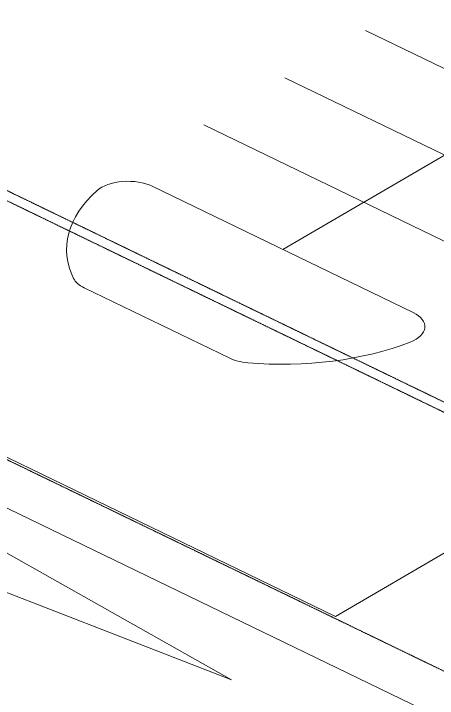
# Model space of a CAD drawing. Header units: inches. Extents: x 27328 to 120839, y -4075 to 4147.
# Drawn here: x 41681 to 42104, y -2328 to -1644 of the extents above; entities that cross this region are included whole.
import ezdxf

# ---------------------------------------------------------------- set-up
doc = ezdxf.new("R2010")
doc.units = ezdxf.units.IN
doc.header["$MEASUREMENT"] = 0
doc.linetypes.add('Hidden', pattern=[0.28125, 0.1875, -0.09375])
for name, color, linetype, lineweight in [('A-DETL', 90, 'Continuous', 9), ('A-PROP-SBCK', 71, 'Hidden', 15), ('G-ANNO-SYMB', 111, 'Continuous', 9)]:
    doc.layers.add(name, color=color, linetype=linetype, lineweight=lineweight)

msp = doc.modelspace()

# ---------------------------------------------------------------- linework, layer by layer
at = {"layer": 'A-DETL'}
for p, q in [((41949.8, -1879.48), (43404.63, -1032.12)), ((42032.62, -1661.04), (42351.93, -1815.46)), ((41951.79, -1708.11), (42271.11, -1862.54)), ((41898.72, -2309.1), (40841.47, -1714.93)), ((42002.45, -2245.95), (40946.93, -1735.5)), ((41870.97, -1755.19), (42190.29, -1909.61)), ((42080.16, -1942.52), (41819.44, -1816.43)), ((40635.31, -1819.05), (41898.72, -2309.1)), ((41896.37, -1987.87), (41751.41, -1917.76)), ((42245.95, -2104.13), (42002.45, -2245.95))]:
    msp.add_line(p, q, dxfattribs=at)
for centre, major_axis, start_param, end_param in [((41795.2, -1830.55), (36, 0), 0.831821, 2.603975), ((41949.8, -1879.48), (216, 0), 2.603975, 3.397283), ((41775.66, -1903.64), (36, 0), 3.397283, 3.973414), ((42055.92, -1956.64), (36, 0), 5.342852, 7.115006), ((41949.8, -1879.48), (216, 0), 4.549544, 5.342852), ((41920.62, -1973.74), (36, 0), 3.973414, 4.549544)]:
    msp.add_ellipse(centre, major_axis=major_axis, ratio=0.53073, start_param=start_param, end_param=end_param, dxfattribs=at)
at = {"layer": 'A-PROP-SBCK'}
for p, q in [((42377.24, -2160.67), (40161.22, -1088.98)), ((44840.22, -3361.99), (40152.71, -1095.07)), ((44597.75, -3503.22), (39894.34, -1228.61))]:
    msp.add_line(p, q, dxfattribs=at)
at = {"layer": 'G-ANNO-SYMB'}
msp.add_line((44496.87, -3502.71), (39042.1, -864.74), dxfattribs=at)

doc.saveas('drawing.dxf')
